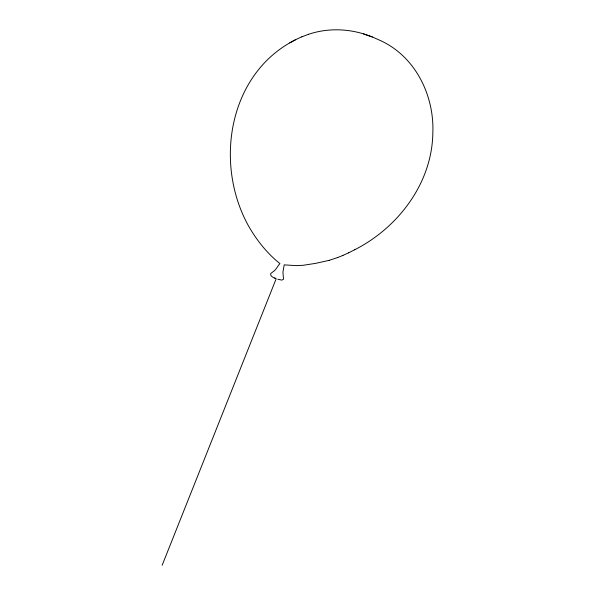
<?xml version="1.0" encoding="UTF-8"?>
<svg xmlns="http://www.w3.org/2000/svg" width="595" height="595" viewBox="0 0 595 595"><rect width="100%" height="100%" fill="white"/><g stroke="black" fill="none" stroke-linecap="round" stroke-linejoin="round"><path stroke-width="0.89" d="M162.16 565.25L276.214 278.646M301.94 36.778C229.99 67.51 212.638 160.583 248.227 225.408C256.386 239.874 267.058 253.373 279.925 263.578C277.352 266.337 275.983 270.271 272.458 272.19C267.802 274.191 272.629 277.768 275.448 278.334L274.667 277.977M354.687 249.759C398.367 227.543 432.156 183 432.84 132.856C434.357 95.743 415.637 56.956 381.016 40.839L372.381 36.979L363.374 33.833C345.554 28.434 326.105 28.329 308.418 34.346M295.73 39.642L289.765 42.885M348.551 252.86L354.776 249.721M342.839 255.448L348.633 252.823M277.813 279.226L281.799 280.111L283.525 279.278L282.93 272.168L284.194 264.872L296.169 265.608L303.123 265.296L315.603 263.369L329.273 260.32M337.648 257.553L342.921 255.419M301.851 36.816L308.507 34.309M337.722 257.523L329.214 260.35M363.486 33.863L372.381 36.979"/></g></svg>
